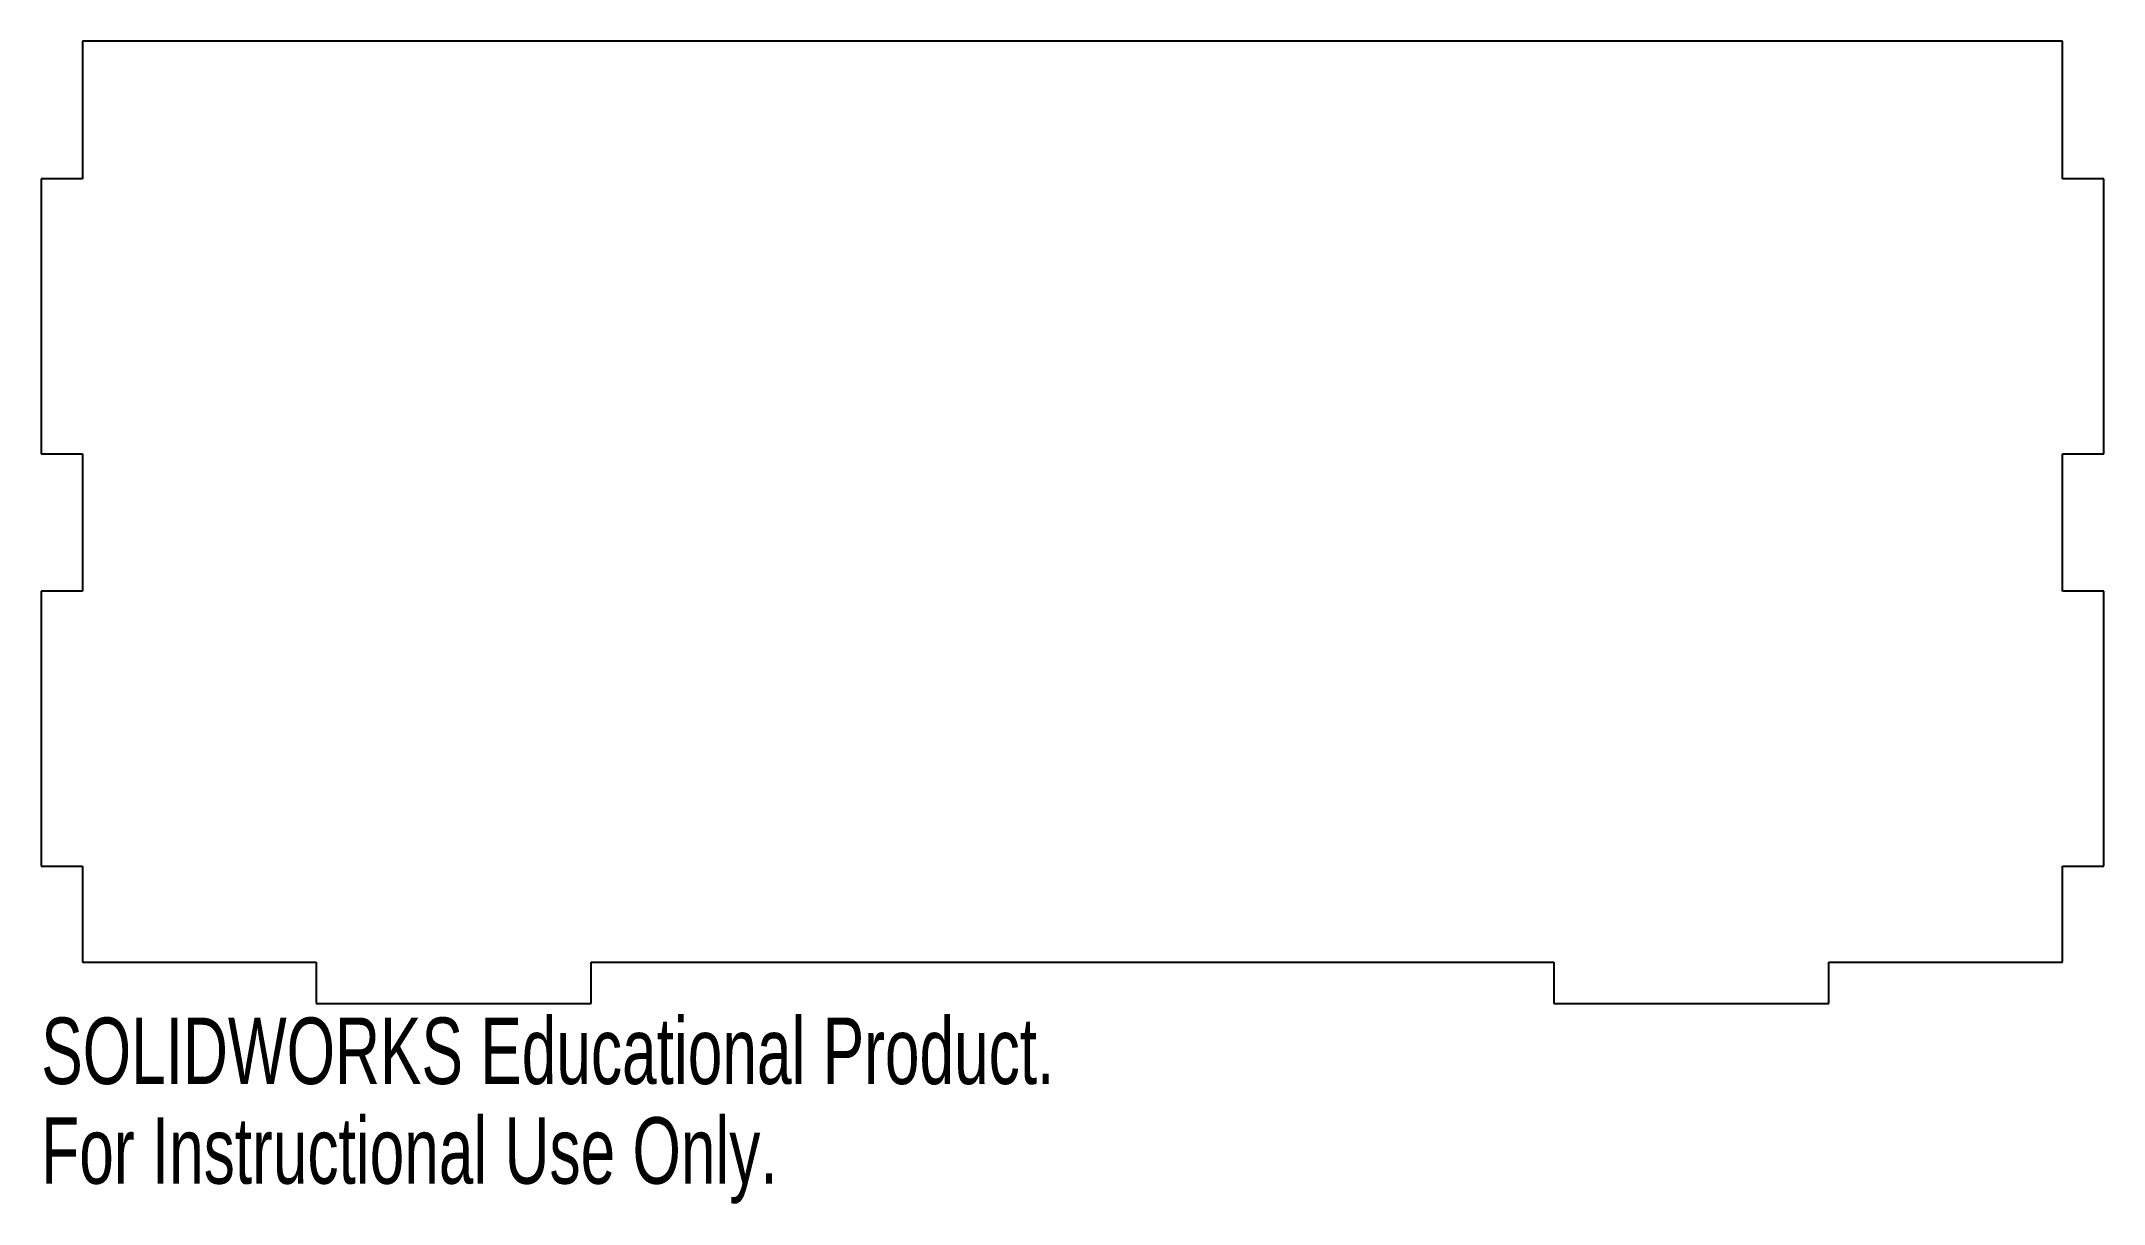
# Model space of a CAD drawing. Header units: millimetres. Extents: x -75 to 75, y -50 to 35.
import ezdxf

# ---------------------------------------------------------------- set-up
doc = ezdxf.new("R2010")
doc.units = ezdxf.units.MM
doc.styles.add('SLDTEXTSTYLE0', font='TXT', dxfattribs={"width": 0.7})

msp = doc.modelspace()

# ---------------------------------------------------------------- linework, layer by layer
at = {"color": 7, "linetype": 'Continuous', "lineweight": 25}
for p, q in [((-72, 35), (-72, 25)), ((72, 35), (-72, 35)), ((72, 25), (72, 35)), ((-75, 25), (-75, 5)), ((-72, 25), (-75, 25)), ((75, 25), (72, 25)), ((75, 5), (75, 25)), ((-75, 5), (-72, 5)), ((-72, 5), (-72, -5)), ((72, 5), (75, 5)), ((72, -5), (72, 5)), ((-75, -5), (-75, -25)), ((-72, -5), (-75, -5)), ((75, -5), (72, -5)), ((75, -25), (75, -5)), ((-75, -25), (-72, -25)), ((-72, -25), (-72, -32)), ((72, -25), (75, -25)), ((72, -32), (72, -25)), ((-72, -32), (-55, -32)), ((-55, -32), (-55, -35)), ((-35, -32), (35, -32)), ((-35, -35), (-35, -32)), ((35, -32), (35, -35)), ((55, -35), (55, -32)), ((55, -32), (72, -32)), ((-55, -35), (-35, -35)), ((35, -35), (55, -35))]:
    msp.add_line(p, q, dxfattribs=at)

# ---------------------------------------------------------------- texts
at = {"color": 7, "linetype": 'Continuous', "char_height": 4.8336, "attachment_point": 1, "style": 'SLDTEXTSTYLE0'}
for s, insert in [('SOLIDWORKS Educational Product.', (-75, -36.02)), ('For Instructional Use Only.', (-75, -43.27))]:
    msp.add_mtext(s, dxfattribs=dict(at, insert=insert))

doc.saveas('drawing.dxf')
